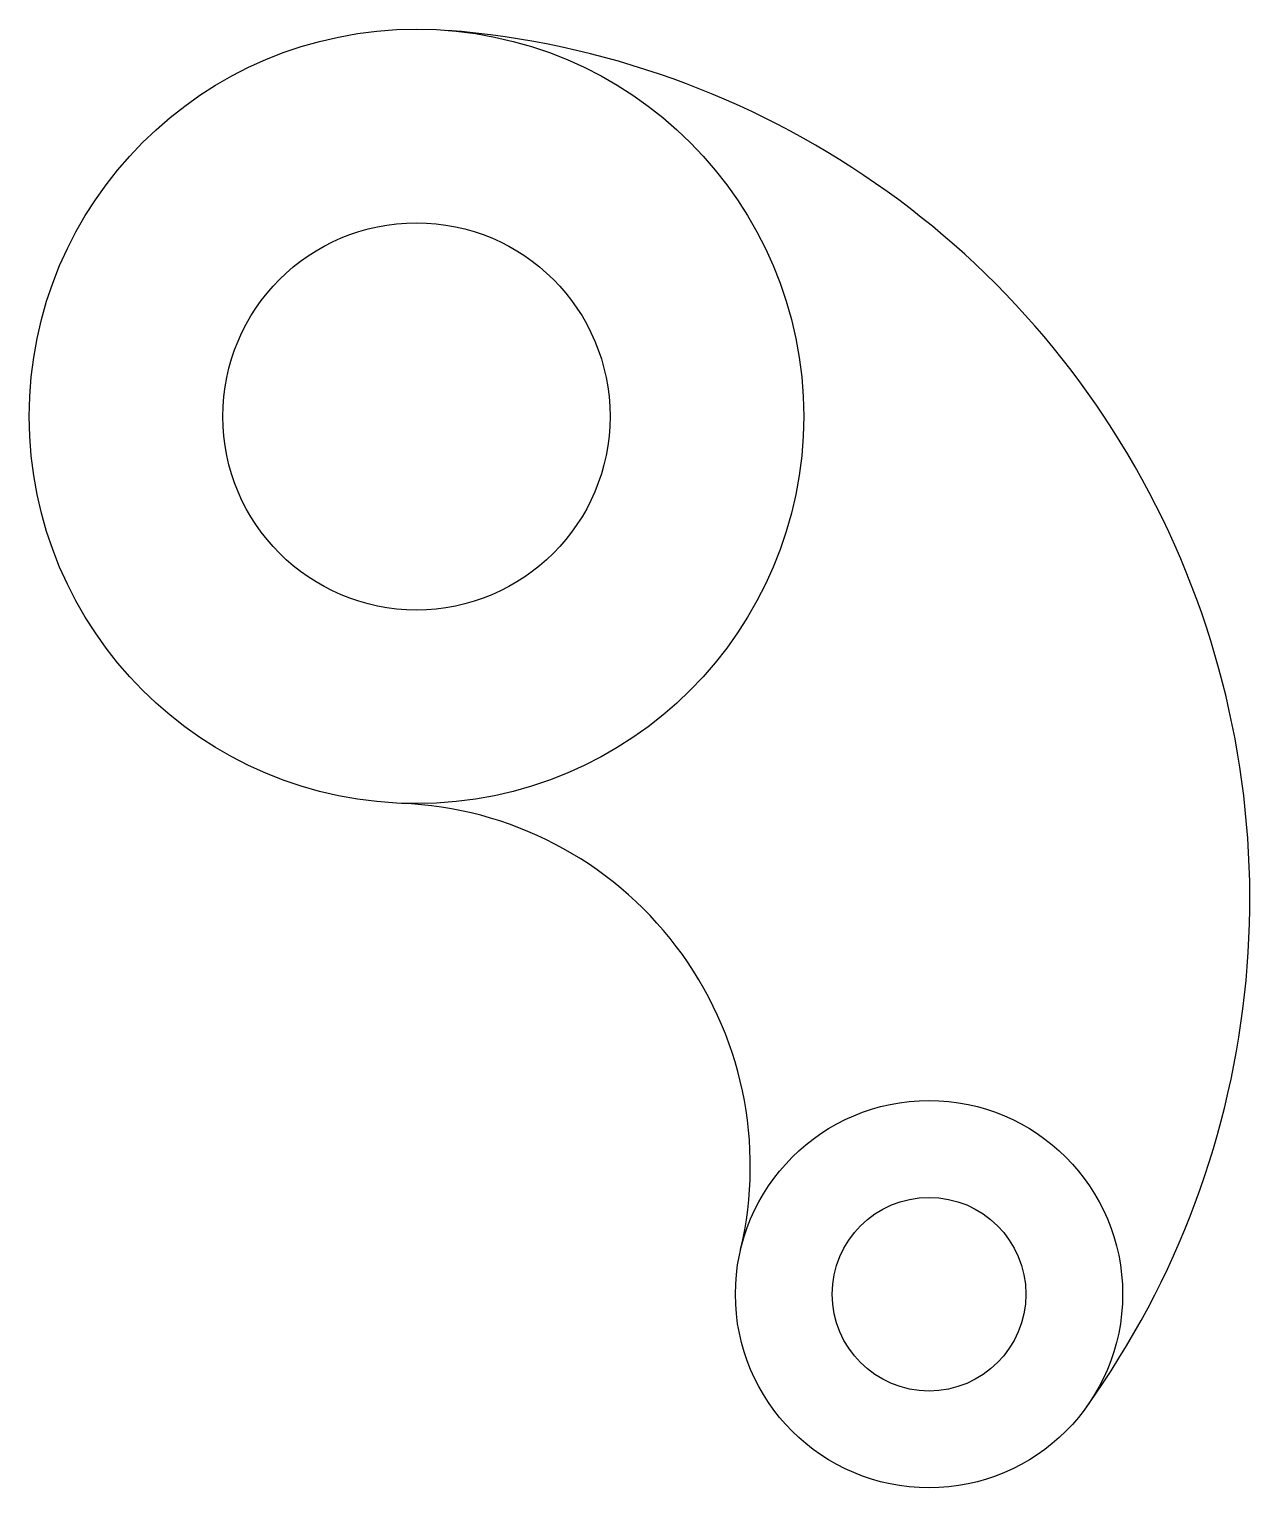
# Model space of a CAD drawing. Header units: inches. Extents: x -26 to 100, y -90 to 60.
import ezdxf

# ---------------------------------------------------------------- set-up
doc = ezdxf.new("R2010")
doc.units = ezdxf.units.IN
doc.header["$MEASUREMENT"] = 0

msp = doc.modelspace()

# ---------------------------------------------------------------- linework, layer by layer
for centre, radius in [((13.82, 20.5), 40), ((13.82, 20.5), 20), ((66.77, -70.17), 20), ((66.77, -70.17), 10)]:
    msp.add_circle(centre, radius)
for centre, radius, start, end in [((9.91, -29.35), 90, 324.3274, 85.5161), ((10.81, -56.94), 37.5, 346.7021, 87.7802)]:
    msp.add_arc(centre, radius, start, end)

doc.saveas('drawing.dxf')
